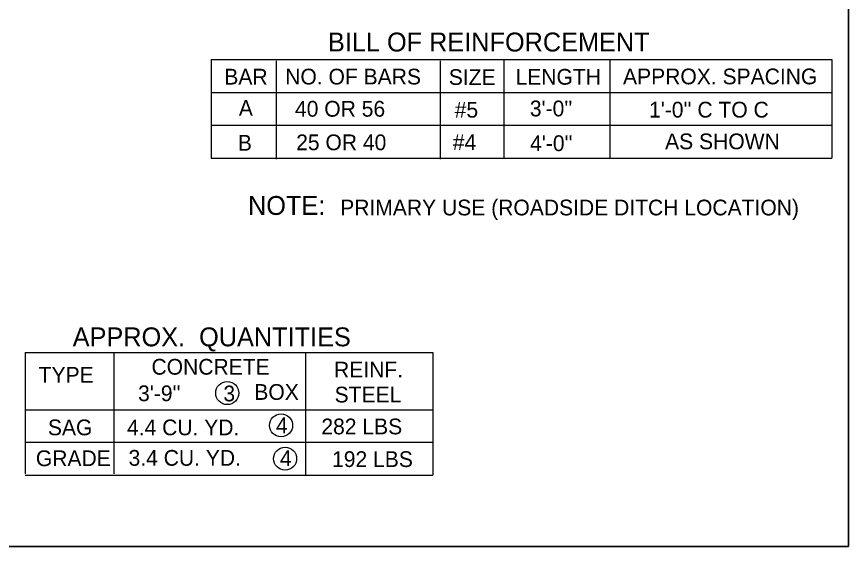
# Model space of a CAD drawing. Extents: x 1007 to 1035.5, y 1000.5 to 1021.5.
# Drawn here: x 1024.94 to 1035.5, y 1000.5 to 1007.23 of the extents above; entities that cross this region are included whole.
import ezdxf

# ---------------------------------------------------------------- set-up
doc = ezdxf.new("R2010")
doc.units = 0
for name, color, linetype in [('Level 1', 7, 'Continuous'), ('Level 10', 7, 'Continuous'), ('Level 11', 7, 'Continuous')]:
    doc.layers.add(name, color=color, linetype=linetype)

msp = doc.modelspace()

# ---------------------------------------------------------------- linework, layer by layer
at = {"layer": 'Level 1'}
for p, q in [((1027.41, 1006.682), (1035.292, 1006.682)), ((1027.41, 1006.682), (1027.41, 1005.432)), ((1028.236, 1006.667), (1028.236, 1005.417)), ((1030.318, 1006.667), (1030.318, 1005.417)), ((1031.124, 1006.682), (1031.124, 1005.432)), ((1032.473, 1006.682), (1032.473, 1005.432)), ((1035.292, 1006.682), (1035.292, 1005.432)), ((1027.41, 1006.265), (1035.284, 1006.265)), ((1027.41, 1005.849), (1035.284, 1005.849)), ((1027.41, 1005.432), (1035.292, 1005.432)), ((1025.047, 1002.964), (1030.223, 1002.964)), ((1025.047, 1002.964), (1025.047, 1001.42)), ((1026.173, 1002.964), (1026.173, 1001.42)), ((1028.608, 1002.964), (1028.608, 1001.406)), ((1030.223, 1002.964), (1030.223, 1001.406)), ((1025.047, 1002.236), (1030.223, 1002.236)), ((1025.047, 1001.823), (1030.223, 1001.823)), ((1025.047, 1001.406), (1030.223, 1001.406))]:
    msp.add_line(p, q, dxfattribs=at)
for centre, radius in [((1027.614, 1002.448), 0.147), ((1028.298, 1002.037), 0.146), ((1028.349, 1001.614), 0.146)]:
    msp.add_circle(centre, radius, dxfattribs=at)
at = {"layer": 'Level 10'}
for p, q in [((1035.5, 1021.5), (1035.5, 1000.5)), ((1035.5, 1000.5), (1007, 1000.5))]:
    msp.add_line(p, q, dxfattribs=at)
at = {"layer": 'Level 11'}
msp.add_lwpolyline([(1007, 1000.5), (1035.5, 1000.5), (1035.5, 1021.5), (1007, 1021.5)], close=True, dxfattribs=at)

# ---------------------------------------------------------------- texts
at = {"layer": 'Level 1'}
for s, height, p in [('BILL OF REINFORCEMENT', 0.24, (1028.893, 1006.786)), ('BAR', 0.2, (1027.577, 1006.366)), ('NO. OF BARS', 0.2, (1028.35, 1006.367)), ('SIZE', 0.2, (1030.427, 1006.361)), ('LENGTH', 0.2, (1031.274, 1006.364)), ('APPROX. SPACING', 0.2, (1032.639, 1006.369)), ('A', 0.2, (1027.761, 1005.969)), ('40 OR 56', 0.2, (1028.474, 1005.958)), ("3'-0''", 0.2, (1031.456, 1005.962)), ('#5', 0.2, (1030.502, 1005.946)), ("1'-0'' C TO C", 0.2, (1032.969, 1005.947)), ('AS SHOWN', 0.2, (1033.173, 1005.544)), ('B', 0.2, (1027.749, 1005.526)), ('25 OR 40', 0.2, (1028.489, 1005.532)), ('#4', 0.2, (1030.478, 1005.533)), ("4'-0''", 0.2, (1031.459, 1005.521)), ('NOTE:', 0.24, (1027.878, 1004.71)), ('PRIMARY USE (ROADSIDE DITCH LOCATION)', 0.2, (1029.048, 1004.704)), ('APPROX.  QUANTITIES', 0.24, (1025.652, 1003.041)), ('CONCRETE', 0.2, (1026.652, 1002.681)), ('REINF.', 0.2, (1028.97, 1002.645)), ('TYPE', 0.2, (1025.22, 1002.579)), ("3'-9''", 0.2, (1026.482, 1002.344)), ('3', 0.2, (1027.565, 1002.342)), ('BOX', 0.2, (1027.958, 1002.361)), ('STEEL', 0.2, (1028.977, 1002.328)), ('SAG', 0.2, (1025.337, 1001.911)), ('4.4 CU. YD. ', 0.2, (1026.341, 1001.911)), ('4', 0.2, (1028.232, 1001.937)), ('282 LBS', 0.2, (1028.809, 1001.923)), ('3.4 CU. YD.', 0.2, (1026.361, 1001.524)), ('GRADE', 0.2, (1025.184, 1001.519)), ('4', 0.2, (1028.282, 1001.519)), ('192 LBS', 0.2, (1028.945, 1001.508))]:
    msp.add_text(s, height=height, dxfattribs=at).set_placement(p)

doc.saveas('drawing.dxf')
